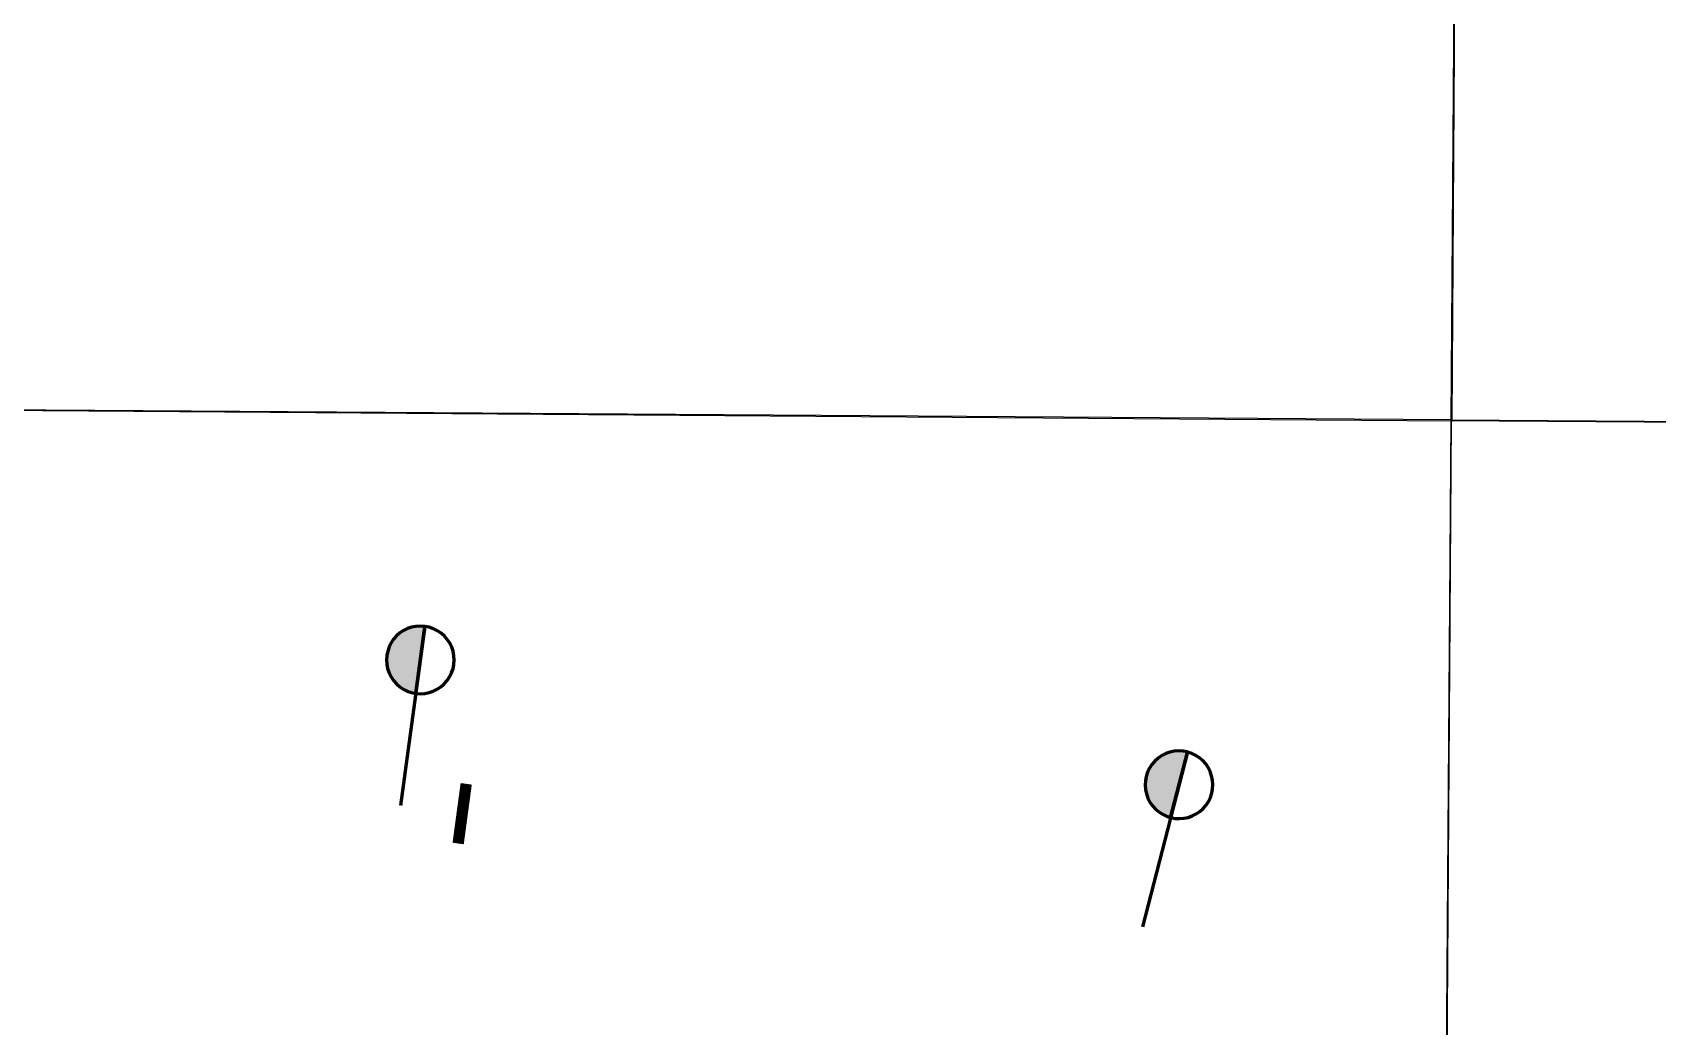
# Model space of a CAD drawing. Header units: millimetres. Extents: x 35376015 to 35425557, y 2978369 to 3016004.
# Drawn here: x 35411231 to 35413391, y 2982562 to 2983883 of the extents above; entities that cross this region are included whole.
import ezdxf

# ---------------------------------------------------------------- set-up
doc = ezdxf.new("R2010")
doc.units = ezdxf.units.MM
doc.header["$XCLIPFRAME"] = 0
doc.layers.add('station', color=1, linetype='Continuous', lineweight=60)
doc.layers.add('隧道', color=40, linetype='Continuous', lineweight=60)
picture_1 = doc.add_image_def('image16.tif', size_in_pixel=(23918, 18812))
picture_2 = doc.add_image_def('image17.tif', size_in_pixel=(24032, 19114))
picture_3 = doc.add_image_def('image20.tif', size_in_pixel=(23972, 19046))
picture_4 = doc.add_image_def('image21.tif', size_in_pixel=(23730, 18922))

msp = doc.modelspace()

# ---------------------------------------------------------------- hatches: boundary and pattern name
at = {"layer": 'station'}
h = msp.add_hatch(color=5, dxfattribs=at)
edge = h.paths.add_edge_path()
edge.add_ellipse((35411746.6, 2983049.3), major_axis=(-44.2, 8.4), ratio=1, start_angle=-86.9183, end_angle=93.0817)
edge.add_line((35411740.5, 2983004.7), (35411752.6, 2983093.9))
h = msp.add_hatch(color=5, dxfattribs=at)
edge = h.paths.add_edge_path()
edge.add_ellipse((35412755.3, 2982883.3), major_axis=(-45, 1.9), ratio=1, start_angle=257.9974, end_angle=437.9974)
edge.add_line((35412744, 2982839.8), (35412766.5, 2982926.9))

# ---------------------------------------------------------------- linework, layer by layer
at = {"layer": 'station', "color": 5}
for p, q in [((35411752.6, 2983093.9), (35411720.4, 2982856)), ((35411740.5, 2983004.7), (35411752.6, 2983093.9)), ((35412766.5, 2982926.9), (35412706.6, 2982694.5)), ((35412744, 2982839.8), (35412766.5, 2982926.9))]:
    msp.add_line(p, q, dxfattribs=at)
for centre, major_axis, start_param, end_param in [((35411746.6, 2983049.3), (-44.2, 8.4), -1.517011, 1.624582), ((35411746.6, 2983049.3), (-44.2, 8.4), 1.624582, 4.766175), ((35412755.3, 2982883.3), (-45, 1.9), 4.502904, 7.644497), ((35412755.3, 2982883.3), (-31.8, 31.8), 2.103753, 5.245346)]:
    msp.add_ellipse(centre, major_axis=major_axis, ratio=1, start_param=start_param, end_param=end_param, dxfattribs=at)
at = {"layer": '隧道', "color": 6, "const_width": 10, "flags": 128}
for points in [[(35411804.7, 2982844.6), (35411809.4, 2982879.3), (35411804.4, 2982880), (35411799.7, 2982845.3)], [(35411804.7, 2982844.6), (35411800, 2982809.9), (35411795, 2982810.6), (35411799.7, 2982845.3)]]:
    msp.add_lwpolyline(points, dxfattribs=at)

# ---------------------------------------------------------------- pictures from other files: only their frames are drawn
at = {"color": 251}
image = msp.add_image(picture_1, insert=(35406556.8, 2982626.5), size_in_units=(7569.1, 5953.2), rotation=0.00504, dxfattribs=at)
image.set_boundary_path([(1222.4, 1737.4), (1175.15, 8151.56), (1115.2, 16331.9), (14041.34, 16423.5), (20733.3, 16472.6), (20786.94, 8150.7), (20832, 1878.5), (14040.9, 1829.8), (1222.5, 1737.2), (1222.4, 1737.4)])
image = msp.add_image(picture_2, insert=(35412827.8, 2982763.3), size_in_units=(7599.4, 6044.2), rotation=-0.0022, dxfattribs=at)
image.set_boundary_path([(1011.7, 2601.64), (946.9, 12041.34), (913.3, 17203.15), (13191, 17285.83), (20537.55, 17334.7), (20592.8, 8877.5), (20631.9, 2730.96), (10030.74, 2661.2), (1011.4, 2602), (1011.7, 2601.64)])
image = msp.add_image(picture_3, insert=(35406590.3, 2978129.8), size_in_units=(7569.9, 6014.3), rotation=0.00266, dxfattribs=at)
image.set_boundary_path([(1011.7, 2319.03), (954.26, 9957.1), (904.37, 16940.1), (10797.2, 17013.3), (20569.95, 17084.1), (20637.45, 6788.1), (20668.5, 2457.14), (13965.54, 2409.97), (1011.3, 2318.75), (1011.7, 2319.03)])
image = msp.add_image(picture_4, insert=(35412831.3, 2978167.8), size_in_units=(7512.4, 5990.3), rotation=-0.00103, dxfattribs=at)
image.set_boundary_path([(902.04, 2496.15), (871.6, 6816.84), (801.04, 17083.04), (13170.3, 17165.5), (20414, 17213.8), (20460.3, 9973.8), (20506.4, 2629.23), (16327.56, 2600.6), (902.2, 2495.94), (902.04, 2496.15)])

doc.saveas('drawing.dxf')
